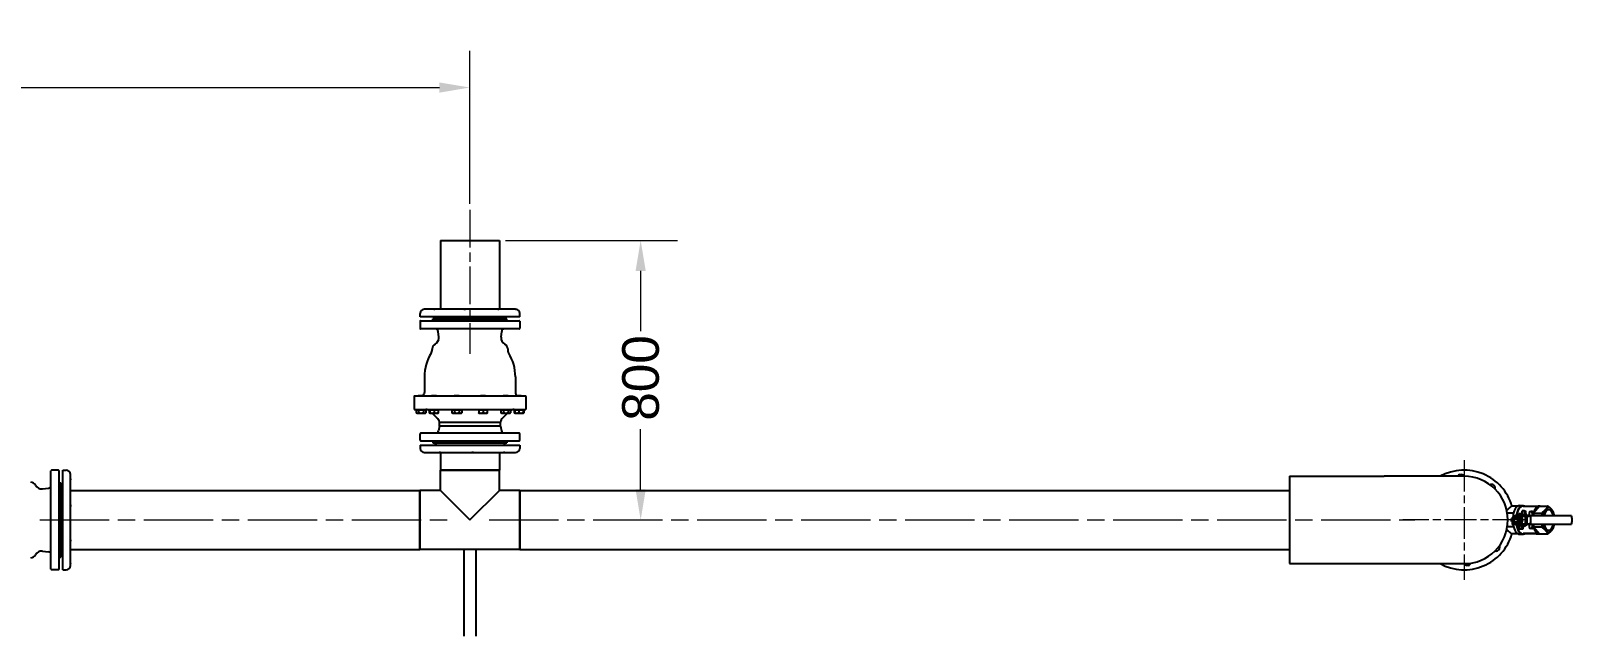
# Model space of a CAD drawing. Header units: millimetres. Extents: x 0 to 14700, y -3 to 10395.
# Drawn here: x 3844 to 8254, y 4490 to 6222 of the extents above; entities that cross this region are included whole.
import ezdxf

# ---------------------------------------------------------------- set-up
doc = ezdxf.new("R2010")
doc.units = ezdxf.units.MM
doc.header["$LTSCALE"] = 35
doc.linetypes.add('CHAIN', pattern=[0.3543, 0.2362, -0.0295, 0.0591, -0.0295])
for name, color, linetype, lineweight in [('Center Mark', 7, 'Continuous', 18), ('Centerline', 7, 'Continuous', 18), ('Dimension', 7, 'Continuous', 18), ('Visible', 7, 'Continuous', 25)]:
    doc.layers.add(name, color=color, linetype=linetype, lineweight=lineweight)
doc.styles.add('Title', font='arial.ttf')
doc.dimstyles.new('Default - Method 2b', dxfattribs={"dimscale": 35, "dimtxt": 3, "dimasz": 2.5, "dimexe": 3, "dimexo": 0.5, "dimgap": 0.7, "dimtad": 0, "dimtoh": 1, "dimdec": 1, "dimrnd": 1e-08, "dimtxsty": 'Title', "dimcen": 0.09, "dimdle": 10, "dimclrd": 256, "dimclre": 256, "dimclrt": 7, "dimadec": 0, "dimazin": 2, "dimtfac": 0.833333, "dimtdec": 1, "dimtmove": 0, "dimatfit": 3, "dimfxl": 1, "dimtolj": 1, "dimlwd": -1, "dimlwe": -1, "dimarcsym": 0})

# ---------------------------------------------------------------- blocks, each defined once
blk = doc.blocks.new('*D32')
at = {"layer": 'Defpoints', "color": 0, "transparency": 16777216}
for p in [(5100.6, 6059.7), (5100.6, 5709.7), (1945.1, 4997.2)]:
    blk.add_point(p, dxfattribs=at)
at = {"layer": 'Dimension', "transparency": 16777216}
for p, q in [((1945.1, 5014.7), (1945.1, 6164.7)), ((5100.6, 5727.2), (5100.6, 6164.7)), ((2032.6, 6059.7), (5013.1, 6059.7))]:
    blk.add_line(p, q, dxfattribs=at)
for points in [[(2032.6, 6074.3), (2032.6, 6045.1), (1945.1, 6059.7)], [(5013.1, 6074.3), (5013.1, 6045.1), (5100.6, 6059.7)]]:
    blk.add_solid(points, dxfattribs=at)
at = {"layer": 'Dimension', "color": 7, "transparency": 16777216, "insert": (3365.7, 6084.2), "char_height": 105, "attachment_point": 7, "style": 'Title'}
blk.add_mtext('\\A1;3155', dxfattribs=at)
blk = doc.blocks.new('*D37')
at = {"layer": 'Defpoints', "color": 0, "transparency": 16777216}
for p in [(5184.7, 5622.2), (5589, 5622.2), (5589, 4822.2)]:
    blk.add_point(p, dxfattribs=at)
at = {"layer": 'Dimension', "transparency": 16777216}
for p, q in [((5202.2, 5622.2), (5694, 5622.2)), ((5589, 5534.7), (5589, 5362.6)), ((5589, 4909.7), (5589, 5081.8))]:
    blk.add_line(p, q, dxfattribs=at)
for points in [[(5574.4, 5534.7), (5603.6, 5534.7), (5589, 5622.2)], [(5574.4, 4909.7), (5603.6, 4909.7), (5589, 4822.2)]]:
    blk.add_solid(points, dxfattribs=at)
at = {"layer": 'Dimension', "color": 7, "transparency": 16777216, "insert": (5642.6, 5106.3), "char_height": 105, "attachment_point": 7, "rotation": 90, "style": 'Title'}
blk.add_mtext('\\A1;800', dxfattribs=at)

msp = doc.modelspace()

# ---------------------------------------------------------------- linework, layer by layer
at = {"layer": 'Center Mark', "linetype": 'CHAIN', "ltscale": 10.899258}
msp.add_line((7945.11, 4993.84), (7945.11, 4650.54), dxfattribs=at)
at = {"layer": 'Center Mark', "linetype": 'CHAIN', "ltscale": 11.005616}
msp.add_line((8116.76, 4822.19), (7770.11, 4822.19), dxfattribs=at)
at = {"layer": 'Centerline', "linetype": 'CHAIN', "ltscale": 13.080931}
msp.add_line((5100.59, 5709.69), (5100.59, 5297.67), dxfattribs=at)
at = {"layer": 'Centerline', "linetype": 'CHAIN', "ltscale": 23.990969}
for p, q in [((3870.08, 4822.19), (5044.77, 4822.19)), ((5155.77, 4822.19), (7803.61, 4822.19))]:
    msp.add_line(p, q, dxfattribs=at)
at = {"layer": 'Visible'}
for p, q in [((5016.44, 5622.19), (5184.74, 5622.19)), ((5016.44, 5622.19), (5016.44, 5425.19)), ((5184.74, 5622.19), (5184.74, 5425.19)), ((4996.98, 5425.19), (4970.09, 5425.19)), ((4996.98, 5425.19), (4999.97, 5425.19)), ((5083.43, 5425.19), (4999.97, 5425.19)), ((5083.43, 5425.19), (5088.21, 5425.19)), ((5179.93, 5425.19), (5088.21, 5425.19)), ((5179.93, 5425.19), (5183.7, 5425.19)), ((5229.96, 5425.19), (5183.7, 5425.19)), ((5229.96, 5425.19), (5230.5, 5425.19)), ((5231.09, 5425.19), (5230.5, 5425.19)), ((4958.09, 5403.69), (4958.09, 5413.19)), ((5243.09, 5403.69), (4958.09, 5403.69)), ((4958.09, 5390.69), (4958.09, 5370.69)), ((4959.59, 5392.19), (5241.59, 5392.19)), ((4995.59, 5395.19), (4993.86, 5392.19)), ((5206.59, 5397.69), (4994.59, 5397.69)), ((4994.59, 5395.19), (4994.59, 5397.69)), ((5206.59, 5395.19), (4994.59, 5395.19)), ((5205.59, 5395.19), (5207.32, 5392.19)), ((5206.59, 5395.19), (5206.59, 5397.69)), ((5243.09, 5403.69), (5243.09, 5413.19)), ((5243.09, 5390.69), (5243.09, 5370.69)), ((5241.59, 5369.19), (4959.59, 5369.19)), ((5011.49, 5345.02), (5009.74, 5362)), ((5189.7, 5345.02), (5191.44, 5362)), ((4992.59, 5311.85), (4992.59, 5309.89)), ((5208.59, 5311.85), (5208.59, 5309.89)), ((4970.59, 5231.69), (4970.59, 5187.19)), ((5230.59, 5231.69), (5230.59, 5187.19)), ((4940.59, 5175.69), (4940.59, 5138.19)), ((4942.09, 5177.19), (5259.09, 5177.19)), ((4953.76, 5178.19), (4952.76, 5177.19)), ((4953.76, 5178.19), (4967.3, 5178.19)), ((4967.3, 5178.19), (4968.05, 5177.44)), ((4991.29, 5178.19), (4990.29, 5177.19)), ((4991.29, 5178.19), (5004.83, 5178.19)), ((5004.83, 5178.19), (5005.83, 5177.19)), ((5056.29, 5178.19), (5055.29, 5177.19)), ((5056.29, 5178.19), (5069.84, 5178.19)), ((5069.84, 5178.19), (5070.84, 5177.19)), ((5131.35, 5178.19), (5130.35, 5177.19)), ((5131.35, 5178.19), (5144.89, 5178.19)), ((5144.89, 5178.19), (5145.89, 5177.19)), ((5196.35, 5178.19), (5195.36, 5177.19)), ((5196.35, 5178.19), (5209.89, 5178.19)), ((5209.89, 5178.19), (5210.89, 5177.19)), ((5233.88, 5178.19), (5233.13, 5177.44)), ((5233.88, 5178.19), (5247.42, 5178.19)), ((5247.42, 5178.19), (5248.42, 5177.19)), ((5260.59, 5175.69), (5260.59, 5138.19)), ((4940.59, 5138.19), (5260.59, 5138.19)), ((4946.68, 5137.39), (4953.6, 5137.39)), ((4946.68, 5137.39), (4946.68, 5129.26)), ((4948.53, 5128.19), (4946.68, 5129.26)), ((4948.53, 5128.19), (4950.14, 5128.19)), ((4949.53, 5137.39), (4949.53, 5138.19)), ((4950.14, 5128.19), (4960.53, 5128.19)), ((4953.6, 5137.39), (4967.46, 5137.39)), ((4953.6, 5137.39), (4953.6, 5129.26)), ((4960.53, 5128.19), (4970.92, 5128.19)), ((4967.46, 5137.39), (4967.46, 5129.26)), ((4967.46, 5137.39), (4974.39, 5137.39)), ((4970.92, 5128.19), (4972.53, 5128.19)), ((4971.53, 5137.39), (4971.53, 5138.19)), ((4972.53, 5128.19), (4974.39, 5129.26)), ((4974.39, 5137.39), (4974.39, 5129.26)), ((4984.2, 5135.66), (4984.2, 5129.26)), ((4986.06, 5128.19), (4984.2, 5129.26)), ((4986.06, 5137.39), (4998.06, 5137.39)), ((4986.06, 5137.39), (4986.06, 5129.26)), ((4986.06, 5128.19), (4992.06, 5128.19)), ((4987.06, 5137.39), (4987.06, 5138.19)), ((4992.06, 5128.19), (5004.06, 5128.19)), ((5007.01, 5113.93), (4992.76, 5128.19)), ((4998.06, 5137.39), (5010.06, 5137.39)), ((4998.06, 5137.39), (4998.06, 5129.26)), ((5004.06, 5128.19), (5010.06, 5128.19)), ((5009.06, 5137.39), (5009.06, 5138.19)), ((5010.06, 5137.39), (5010.06, 5129.26)), ((5049.21, 5137.39), (5056.13, 5137.39)), ((5049.21, 5137.39), (5049.21, 5129.26)), ((5051.06, 5128.19), (5049.21, 5129.26)), ((5051.06, 5128.19), (5052.67, 5128.19)), ((5052.06, 5137.39), (5052.06, 5138.19)), ((5052.67, 5128.19), (5063.06, 5128.19)), ((5056.13, 5137.39), (5069.99, 5137.39)), ((5056.13, 5137.39), (5056.13, 5129.26)), ((5063.06, 5128.19), (5073.45, 5128.19)), ((5069.99, 5137.39), (5076.92, 5137.39)), ((5069.99, 5137.39), (5069.99, 5129.26)), ((5073.45, 5128.19), (5075.06, 5128.19)), ((5074.06, 5137.39), (5074.06, 5138.19)), ((5075.06, 5128.19), (5076.92, 5129.26)), ((5076.92, 5137.39), (5076.92, 5129.26)), ((5126.12, 5137.39), (5138.12, 5137.39)), ((5126.12, 5137.39), (5126.12, 5129.26)), ((5126.12, 5128.19), (5132.12, 5128.19)), ((5127.12, 5137.39), (5127.12, 5138.19)), ((5132.12, 5128.19), (5144.12, 5128.19)), ((5138.12, 5137.39), (5150.12, 5137.39)), ((5138.12, 5137.39), (5138.12, 5129.26)), ((5144.12, 5128.19), (5150.12, 5128.19)), ((5149.12, 5137.39), (5149.12, 5138.19)), ((5150.12, 5137.39), (5150.12, 5129.26)), ((5189.26, 5137.39), (5189.26, 5129.26)), ((5189.26, 5137.39), (5196.19, 5137.39)), ((5191.12, 5128.19), (5189.26, 5129.26)), ((5191.12, 5128.19), (5192.73, 5128.19)), ((5192.12, 5137.39), (5192.12, 5138.19)), ((5192.73, 5128.19), (5203.12, 5128.19)), ((5194.17, 5113.93), (5208.43, 5128.19)), ((5196.19, 5137.39), (5210.05, 5137.39)), ((5196.19, 5137.39), (5196.19, 5129.26)), ((5203.12, 5128.19), (5213.51, 5128.19)), ((5210.05, 5137.39), (5216.98, 5137.39)), ((5210.05, 5137.39), (5210.05, 5129.26)), ((5213.51, 5128.19), (5215.12, 5128.19)), ((5214.12, 5137.39), (5214.12, 5138.19)), ((5215.12, 5128.19), (5216.98, 5129.26)), ((5216.98, 5137.39), (5216.98, 5129.26)), ((5226.79, 5137.39), (5226.79, 5129.26)), ((5226.79, 5137.39), (5228.65, 5137.39)), ((5228.65, 5128.19), (5226.79, 5129.26)), ((5228.65, 5137.39), (5228.65, 5129.26)), ((5228.65, 5137.39), (5240.65, 5137.39)), ((5228.65, 5128.19), (5234.65, 5128.19)), ((5229.65, 5137.39), (5229.65, 5138.19)), ((5234.65, 5128.19), (5246.65, 5128.19)), ((5240.65, 5137.39), (5252.65, 5137.39)), ((5240.65, 5137.39), (5240.65, 5129.26)), ((5246.65, 5128.19), (5252.65, 5128.19)), ((5251.65, 5137.39), (5251.65, 5138.19)), ((5252.65, 5137.39), (5254.51, 5137.39)), ((5252.65, 5137.39), (5252.65, 5129.26)), ((5252.65, 5128.19), (5254.51, 5129.26)), ((5254.51, 5137.39), (5254.51, 5129.26)), ((5013.59, 5090.19), (5010.36, 5077.25)), ((5013.59, 5102.31), (5187.59, 5102.31)), ((5013.59, 5090.19), (5013.59, 5102.31)), ((5187.59, 5090.19), (5013.59, 5090.19)), ((5187.59, 5090.19), (5187.59, 5102.31)), ((5187.59, 5090.19), (5190.83, 5077.25)), ((4958.09, 5050.19), (4958.09, 5069.19)), ((4958.09, 5036.69), (5243.09, 5036.69)), ((4958.09, 5036.69), (4958.09, 5027.19)), ((4960.09, 5071.19), (5241.09, 5071.19)), ((5241.09, 5048.19), (4960.09, 5048.19)), ((4995.59, 5045.19), (4993.86, 5048.19)), ((4994.59, 5045.19), (5206.59, 5045.19)), ((4994.59, 5045.19), (4994.59, 5042.69)), ((4994.59, 5042.69), (5206.59, 5042.69)), ((5205.59, 5045.19), (5207.32, 5048.19)), ((5206.59, 5045.19), (5206.59, 5042.69)), ((5243.09, 5050.19), (5243.09, 5069.19)), ((5243.09, 5036.69), (5243.09, 5027.19)), ((4970.09, 5015.19), (4970.22, 5015.19)), ((4970.52, 5015.19), (4970.22, 5015.19)), ((4970.52, 5015.19), (5012.49, 5015.19)), ((5016.09, 5015.19), (5012.49, 5015.19)), ((5016.09, 5015.19), (5106.37, 5015.19)), ((5016.44, 5015.17), (5184.74, 5015.17)), ((5016.44, 5015.17), (5016.44, 4965.04)), ((5083.06, 5015.19), (5083.06, 5015.17)), ((5111.16, 5015.19), (5106.37, 5015.19)), ((5111.16, 5015.19), (5196.86, 5015.19)), ((5117.06, 5015.19), (5117.06, 5015.17)), ((5184.74, 5015.17), (5184.74, 4965.04)), ((5200.04, 5015.19), (5196.86, 5015.19)), ((5200.04, 5015.19), (5231.09, 5015.19)), ((3901.59, 4681.19), (3901.59, 4963.19)), ((3923.09, 4964.69), (3903.09, 4964.69)), ((3924.59, 4963.19), (3924.59, 4681.19)), ((3936.09, 4679.69), (3936.09, 4964.69)), ((3936.09, 4964.69), (3945.59, 4964.69)), ((3957.59, 4939.7), (3957.59, 4952.69)), ((3957.59, 4939.7), (3957.59, 4937.54)), ((5016.44, 4965.19), (5184.74, 4965.19)), ((5016.44, 4906.34), (5016.44, 4965.19)), ((5184.74, 4965.04), (5016.44, 4965.04)), ((5184.74, 4906.34), (5184.74, 4965.19)), ((7445.11, 4947.19), (7445.11, 4697.19)), ((7445.11, 4947.19), (7716.11, 4947.19)), ((7945.11, 4947.19), (7716.11, 4947.19)), ((3877.42, 4911.29), (3894.41, 4913.04)), ((3927.59, 4927.19), (3924.59, 4928.92)), ((3927.59, 4716.19), (3927.59, 4928.19)), ((3927.59, 4928.19), (3930.09, 4928.19)), ((3930.09, 4716.19), (3930.09, 4928.19)), ((3957.59, 4865.16), (3957.59, 4937.54)), ((3957.59, 4906.34), (4957.27, 4906.34)), ((4957.27, 4906.34), (4957.27, 4738.04)), ((4957.59, 4738.04), (4957.59, 4906.34)), ((5016.44, 4906.34), (4957.59, 4906.34)), ((5016.44, 4906.34), (5100.59, 4822.19)), ((5100.59, 4822.19), (5184.74, 4906.34)), ((5243.59, 4906.34), (5184.74, 4906.34)), ((5243.27, 4738.04), (5243.27, 4906.34)), ((5243.27, 4906.34), (7445.11, 4906.34)), ((5243.59, 4906.34), (5243.59, 4738.04)), ((3957.59, 4865.16), (3957.59, 4860.59)), ((3957.59, 4765.44), (3957.59, 4860.59)), ((8066.42, 4852.34), (8069.89, 4852.34)), ((8099.41, 4862.02), (8080.94, 4862.02)), ((8104.25, 4863.19), (8113.87, 4863.19)), ((8113.87, 4862.19), (8160.81, 4862.19)), ((8160.81, 4862.02), (8143.56, 4842.11)), ((8160.81, 4862.02), (8184.12, 4862.02)), ((8086.34, 4842.11), (8068.52, 4842.11)), ((8083.1, 4826.19), (8080.1, 4826.19)), ((8080.1, 4818.19), (8080.1, 4826.19)), ((8080.1, 4818.19), (8083.1, 4818.19)), ((8083.1, 4826.19), (8083.23, 4826.31)), ((8083.23, 4818.06), (8083.1, 4818.19)), ((8083.85, 4809.19), (8083.85, 4815.02)), ((8092.45, 4809.19), (8083.85, 4809.19)), ((8097.16, 4827.19), (8088.68, 4827.19)), ((8088.68, 4817.19), (8097.16, 4817.19)), ((8094.92, 4838.19), (8093.81, 4835.96)), ((8093.81, 4808.41), (8094.92, 4806.19)), ((8097.88, 4836.04), (8093.96, 4836.04)), ((8097.88, 4808.33), (8093.96, 4808.33)), ((8110.92, 4838.19), (8094.92, 4838.19)), ((8097.48, 4808.33), (8097.47, 4808.23)), ((8097.47, 4808.23), (8099.37, 4808.23)), ((8100.42, 4836.19), (8098.42, 4836.19)), ((8099.31, 4809.14), (8099.37, 4808.23)), ((8099.37, 4808.23), (8101.37, 4808.23)), ((8108.28, 4829.11), (8104.35, 4829.11)), ((8108.28, 4815.26), (8104.35, 4815.26)), ((8106.42, 4840.19), (8110.75, 4840.19)), ((8107.92, 4833.19), (8119.59, 4833.19)), ((8107.92, 4811.19), (8119.59, 4811.19)), ((8117.68, 4848.25), (8110.75, 4848.25)), ((8110.75, 4839.48), (8110.75, 4848.25)), ((8110.92, 4838.19), (8113.42, 4838.19)), ((8113.42, 4833.19), (8110.92, 4838.19)), ((8110.92, 4806.19), (8113.42, 4811.19)), ((8115.92, 4833.19), (8113.42, 4838.19)), ((8113.42, 4806.19), (8115.92, 4811.19)), ((8117.68, 4834.64), (8117.68, 4848.25)), ((8117.68, 4848.25), (8120.46, 4848.25)), ((8117.68, 4834.64), (8119.92, 4834.64)), ((8119.59, 4833.69), (8119.59, 4810.69)), ((8120.46, 4848.25), (8121.74, 4835.19)), ((8121.04, 4835.19), (8124.93, 4835.19)), ((8124.93, 4809.19), (8121.04, 4809.19)), ((8123.48, 4833.69), (8123.48, 4810.69)), ((8128.79, 4835.19), (8124.93, 4835.19)), ((8128.79, 4809.19), (8124.93, 4809.19)), ((8125.41, 4811.19), (8125.41, 4833.19)), ((8125.41, 4833.19), (8130.81, 4833.19)), ((8125.41, 4811.19), (8130.81, 4811.19)), ((8130.24, 4833.69), (8130.24, 4833.19)), ((8130.24, 4811.19), (8130.24, 4810.69)), ((8130.61, 4841.19), (8130.61, 4833.19)), ((8130.61, 4811.19), (8130.61, 4803.19)), ((8133.61, 4833.19), (8130.81, 4833.19)), ((8133.61, 4811.19), (8130.81, 4811.19)), ((8133.61, 4833.19), (8134.59, 4833.19)), ((8133.61, 4811.19), (8134.59, 4811.19)), ((8134.59, 4833.19), (8134.59, 4811.19)), ((8135.34, 4834.69), (8249.24, 4834.69)), ((8249.24, 4809.69), (8135.34, 4809.69)), ((8140.19, 4846.79), (8135.46, 4846.79)), ((8140.31, 4834.69), (8140.31, 4841.19)), ((8140.31, 4803.19), (8140.31, 4809.69)), ((8143.56, 4842.11), (8143.56, 4834.69)), ((8143.56, 4842.11), (8166.87, 4842.11)), ((8143.56, 4809.69), (8143.56, 4802.27)), ((8249.24, 4834.69), (8250.74, 4834.69)), ((8250.74, 4809.69), (8249.24, 4809.69)), ((3957.59, 4765.44), (3957.59, 4761.15)), ((8066.42, 4792.04), (8069.89, 4792.04)), ((8086.34, 4802.27), (8068.52, 4802.27)), ((8099.41, 4782.35), (8080.94, 4782.35)), ((8094.92, 4806.19), (8110.92, 4806.19)), ((8102.96, 4796.15), (8102.96, 4804.64)), ((8109.88, 4796.15), (8102.96, 4796.15)), ((8104.25, 4781.19), (8113.87, 4781.19)), ((8113.5, 4804.64), (8109.88, 4804.64)), ((8109.88, 4796.15), (8109.88, 4804.64)), ((8112.52, 4796.15), (8109.88, 4796.15)), ((8113.42, 4806.19), (8110.92, 4806.19)), ((8113.5, 4804.64), (8112.52, 4796.15)), ((8113.45, 4804.19), (8115.06, 4804.19)), ((8113.87, 4782.19), (8114.24, 4782.19)), ((8114.24, 4784.08), (8147.79, 4784.08)), ((8114.24, 4784.08), (8114.24, 4782.19)), ((8147.79, 4782.19), (8114.24, 4782.19)), ((8140.19, 4797.59), (8135.46, 4797.59)), ((8143.56, 4802.27), (8160.81, 4782.35)), ((8143.56, 4802.27), (8166.87, 4802.27)), ((8147.79, 4784.08), (8147.79, 4782.19)), ((8153.88, 4782.19), (8147.79, 4782.19)), ((8153.88, 4782.19), (8160.81, 4782.19)), ((8160.81, 4782.35), (8184.12, 4782.35)), ((3877.42, 4733.08), (3894.41, 4731.34)), ((3957.59, 4698.97), (3957.59, 4761.15)), ((3957.59, 4738.04), (4957.27, 4738.04)), ((5243.59, 4738.04), (4957.59, 4738.04)), ((5083.06, 4738.04), (5083.06, 4489.69)), ((5117.06, 4738.04), (5117.06, 4489.69)), ((5243.27, 4738.04), (7445.11, 4738.04)), ((3923.09, 4679.69), (3903.09, 4679.69)), ((3927.59, 4717.19), (3924.59, 4715.45)), ((3927.59, 4716.19), (3930.09, 4716.19)), ((3936.09, 4679.69), (3945.59, 4679.69)), ((3957.59, 4698.97), (3957.59, 4697.47)), ((3957.59, 4691.69), (3957.59, 4697.47)), ((7445.11, 4697.19), (7716.11, 4697.19)), ((7716.11, 4697.19), (7945.11, 4697.19))]:
    msp.add_line(p, q, dxfattribs=at)
for centre, radius, start, end in [((4970.09, 5413.19), 12, 90, 180), ((5231.09, 5413.19), 12, 0, 90), ((4959.59, 5390.69), 1.5, 90, 180), ((5009.59, 5408.69), 11, 207.03569, 270), ((5191.59, 5408.69), 11, 270, 332.96431), ((5241.59, 5390.69), 1.5, 0, 90), ((4959.59, 5370.69), 1.5, 180, 270), ((4991.59, 5342.97), 20, 297.20289, 5.86857), ((5001.78, 5361.19), 8, 5.86857, 90), ((5209.59, 5342.97), 20, 174.13143, 242.79711), ((5199.4, 5361.19), 8, 90, 174.13143), ((5241.59, 5370.69), 1.5, 270, 0), ((5100.59, 5231.69), 130, 148.57609, 180), ((4972.59, 5309.89), 20, 328.57609, 0), ((5007.59, 5311.85), 15, 117.20289, 180), ((5193.59, 5311.85), 15, 0, 62.79711), ((5228.59, 5309.89), 20, 180, 211.42391), ((5100.59, 5231.69), 130, 0, 31.42391), ((4942.09, 5175.69), 1.5, 90, 180), ((4960.59, 5187.19), 10, 295.84193, 0), ((5240.59, 5187.19), 10, 180, 244.15807), ((5259.09, 5175.69), 1.5, 0, 90), ((4974.47, 5118.19), 20, 54.58947, 90), ((5226.71, 5118.19), 20, 90, 119.11806), ((5002.59, 5079.19), 8, 270, 345.96376), ((4989.34, 5096.25), 25, 14.03624, 45), ((5211.84, 5096.25), 25, 135, 165.96376), ((5198.59, 5079.19), 8, 194.03624, 270), ((4960.09, 5069.19), 2, 90, 180), ((4960.09, 5050.19), 2, 180, 270), ((5009.59, 5031.69), 11, 90, 152.96431), ((5191.59, 5031.69), 11, 27.03569, 90), ((5241.09, 5069.19), 2, 0, 90), ((5241.09, 5050.19), 2, 270, 0), ((4970.09, 5027.19), 12, 180, 270), ((5231.09, 5027.19), 12, 270, 0), ((3903.09, 4963.19), 1.5, 90, 180), ((3923.09, 4963.19), 1.5, 0, 90), ((3945.59, 4952.69), 12, 0, 90), ((7945.11, 4822.19), 142.5, 16.23389, 118.69441), ((7935.86, 4941.83), 10.75, 107.34237, 150.10857), ((7935.86, 4941.83), 10.75, 29.89133, 81.50333), ((7945.11, 4822.19), 125, 270, 90), ((3844.25, 4915.19), 15, 27.20289, 90), ((3875.38, 4931.19), 20, 207.20289, 275.86857), ((3893.59, 4921), 8, 275.86857, 0), ((3941.09, 4913.19), 11, 117.03569, 180), ((8023.17, 4913.33), 10.75, 62.34237, 113.95436), ((8023.17, 4913.33), 10.75, 344.89133, 36.50333), ((8250.74, 4833.19), 1.5, 19.37117, 90), ((8250.74, 4811.19), 1.5, 270, 340.62883), ((7945.11, 4822.19), 142.5, 241.30559, 343.76611), ((3844.25, 4729.19), 15, 270, 332.79711), ((3875.38, 4713.19), 20, 84.13143, 152.79711), ((3893.59, 4723.38), 8, 0, 84.13143), ((3941.09, 4731.19), 11, 180, 242.96431), ((8036.26, 4744.13), 10.75, 254.89133, 306.50333), ((8036.26, 4744.13), 10.75, 332.34237, 23.95436), ((3903.09, 4681.19), 1.5, 180, 270), ((3923.09, 4681.19), 1.5, 270, 0), ((3945.59, 4691.69), 12, 270, 0), ((7954.37, 4702.54), 10.75, 209.89143, 261.50333), ((7954.37, 4702.54), 10.75, 287.34237, 338.95436)]:
    msp.add_arc(centre, radius, start, end, dxfattribs=at)
for centre, major_axis, ratio, start_param, end_param in [((8104.25, 4822.19), (0, 41), 0.5, 0, 1.3904155), ((8113.87, 4822.19), (0, 41), 0.5, 6.0618709, 7.4530851), ((8113.87, 4822.19), (0, 40), 0.5, 0, 1.1592795), ((8160.81, 4822.19), (0, 40), 0.5, 6.192924, 7.3590176), ((8186.79, 4822.19), (0, -34.5), 0.5, 3.6651914, 4.3416344), ((8186.79, 4822.19), (0, 29.07), 0.5, 5.1569189, 7.4094517), ((8186.79, 4822.19), (0, 34.5), 0.5, 5.7595865, 6.8067841), ((8186.79, 4822.19), (0, 34.5), 0.5, 5.0831436, 5.7595865), ((8093.42, 4822.19), (0, -12), 0.8660254, 3.6651914, 4.712389), ((8093.42, 4822.19), (0, -12), 0.8660254, 4.712389, 5.7595865), ((8104.25, 4822.19), (0, -41), 0.5, 5.0350308, 6.2831853), ((8093.42, 4822.19), (0, 8), 0.8660254, 0.8956648, 2.2459279), ((8092.92, 4822.19), (0, 7), 0.8660254, 0.7751934, 2.3663993), ((8093.42, 4822.19), (0, 8), 0.8660254, 5.3875205, 7.1788501), ((8093.42, 4822.19), (0, -8), 0.8660254, 5.3875205, 7.1788501), ((8093.42, 4822.19), (0, 12), 0.8660254, 5.7595865, 6.8067841), ((8093.42, 4822.19), (0, -12), 0.8660254, 5.7595865, 6.8067841), ((8093.77, 4822.19), (0, 7), 0.8660254, 5.5079919, 7.0583787), ((8093.77, 4822.19), (0, -7), 0.8660254, 5.5079919, 7.0583787), ((8098.06, 4822.19), (0, 7), 0.8660254, 0.3614099, 0.7751934), ((8098.06, 4822.19), (0, -7), 0.8660254, 5.5079919, 5.9217754), ((8100.42, 4822.19), (0, -8.1), 0.8660254, 3.7945241, 4.0471033), ((8100.42, 4822.19), (0, -8.1), 0.8660254, 5.3776747, 5.6302539), ((8098.42, 4822.19), (0, -14), 0.8660254, 0.0785398, 3.2849402), ((8098.42, 4822.19), (0, -14), 0.8660254, 6.1398377, 6.2046455), ((8092.92, 4822.19), (0, -7), 0.8660254, 0.7751934, 2.3663993), ((8093.42, 4822.19), (0, 12), 0.8660254, 4.712389, 5.7595865), ((8093.42, 4822.19), (0, 12), 0.8660254, 3.6651914, 4.712389), ((8093.42, 4822.19), (0, -8), 0.8660254, 0.8956648, 2.2459279), ((8106.42, 4822.19), (0, 18), 0.8660254, 6.0017052, 6.7590676), ((8100.42, 4822.19), (0, 14), 0.8660254, 5.616239, 6.2831853), ((8100.42, 4822.19), (0, -14), 0.8660254, 0.0785398, 0.6669463), ((8100.42, 4822.19), (0, -14), 0.8660254, 0.6669463, 2.4746463), ((8106.42, 4822.19), (0, -18), 0.8660254, 0.2240931, 0.9133328), ((8106.42, 4822.19), (0, -18), 0.8660254, 2.2282599, 2.3345828), ((8121.04, 4833.69), (0, 1.5), 0.9659258, 0, 1.5707963), ((8121.04, 4810.69), (0, -1.5), 0.9659258, 4.712389, 6.2831853), ((8124.93, 4833.69), (0, 1.5), 0.9659258, 0, 1.5707963), ((8124.93, 4810.69), (0, -1.5), 0.9659258, 4.712389, 6.2831853), ((8128.79, 4833.69), (0, 1.5), 0.9659258, 4.712389, 6.2831853), ((8128.79, 4810.69), (0, -1.5), 0.9659258, 0, 1.5707963), ((8135.46, 4841.19), (0, 5.6), 0.8660254, 4.712389, 7.8539816), ((8135.34, 4833.19), (0, 1.5), 0.5, 0, 1.5707963), ((8135.34, 4811.19), (0, -1.5), 0.5, 4.712389, 6.2831853), ((8186.79, 4822.19), (0, -34.5), 0.5, 5.0831436, 5.7595865), ((8186.79, 4822.19), (0, -29.07), 0.5, 5.1569189, 7.4094517), ((8164.53, 4822.19), (0, 27.4), 0.5, 5.1861142, 5.3985347), ((8164.53, 4822.19), (0, 27.4), 0.5, 4.0262432, 4.2386638), ((8164.53, 4822.19), (0, 28.27), 0.5, 5.170483, 5.4056754), ((8164.53, 4822.19), (0, 28.27), 0.5, 4.0191025, 4.254295), ((8186.79, 4822.19), (0, 34.5), 0.5, 3.6651914, 4.3416344), ((8113.87, 4822.19), (0, -41), 0.5, 5.1132855, 6.5044997), ((8113.87, 4822.19), (0, -40), 0.5, 5.1239058, 6.2831853), ((8106.42, 4822.19), (0, -18), 0.8660254, 5.8073031, 6.0590922), ((8135.46, 4803.19), (0, -5.6), 0.8660254, 4.712389, 7.8539816), ((8160.81, 4822.19), (0, -40), 0.5, 5.207353, 6.3734466), ((8153.88, 4822.19), (0, -40), 0.5, 5.9740896, 6.2831853), ((8186.79, 4822.19), (0, -34.5), 0.5, 5.7595865, 6.8067841)]:
    msp.add_ellipse(centre, major_axis=major_axis, ratio=ratio, start_param=start_param, end_param=end_param, dxfattribs=at)
for points, knots in [([(4999.97, 5425.19), (4999.72, 5425.19), (4999.48, 5425.19), (4998.59, 5425.18), (4998, 5425.18), (4997.32, 5425.19), (4997.14, 5425.19), (4996.98, 5425.19)], [-2.19527918, -2.19527918, -2.19527918, -2.19527918, -2.09934923, -2.09934923, -1.8229843, -1.8229843, -1.70977025, -1.70977025, -1.70977025, -1.70977025]), ([(5088.21, 5425.19), (5087.89, 5425.19), (5087.57, 5425.19), (5086.33, 5425.18), (5085.41, 5425.18), (5084.15, 5425.19), (5083.79, 5425.19), (5083.43, 5425.19)], [-2.19527918, -2.19527918, -2.19527918, -2.19527918, -2.09934923, -2.09934923, -1.8229843, -1.8229843, -1.70977025, -1.70977025, -1.70977025, -1.70977025]), ([(5183.7, 5425.19), (5183.61, 5425.19), (5183.52, 5425.19), (5182.52, 5425.18), (5181.41, 5425.19), (5180.08, 5425.19), (5180.01, 5425.19), (5179.93, 5425.19)], [-3.22529875, -3.22529875, -3.22529875, -3.22529875, -3.17709695, -3.17709695, -2.68834505, -2.68834505, -2.65935601, -2.65935601, -2.65935601, -2.65935601]), ([(5230.5, 5425.19), (5230.54, 5425.19), (5230.56, 5425.19), (5230.59, 5425.18), (5230.49, 5425.18), (5230.19, 5425.19), (5230.08, 5425.19), (5229.96, 5425.19)], [-2.19527918, -2.19527918, -2.19527918, -2.19527918, -2.09934923, -2.09934923, -1.8229843, -1.8229843, -1.70977025, -1.70977025, -1.70977025, -1.70977025]), ([(4968.05, 5177.44), (4968.05, 5177.44), (4968.06, 5177.43), (4968.07, 5177.39), (4968, 5177.33), (4967.65, 5177.23), (4967.37, 5177.19), (4966.99, 5177.19)], [2.23171863, 2.23171863, 2.23171863, 2.23171863, 2.25494292, 2.25494292, 2.4488197, 2.4488197, 2.6508871, 2.6508871, 2.6508871, 2.6508871]), ([(5234.19, 5177.19), (5233.81, 5177.19), (5233.53, 5177.23), (5233.17, 5177.33), (5233.09, 5177.4), (5233.13, 5177.44)], [1.44816762, 1.44816762, 1.44816762, 1.44816762, 1.6622591, 1.6622591, 1.88681946, 1.88681946, 1.88681946, 1.88681946]), ([(4970.22, 5015.19), (4970.17, 5015.19), (4970.13, 5015.19), (4970.04, 5015.19), (4970.09, 5015.19), (4970.32, 5015.19), (4970.41, 5015.19), (4970.52, 5015.19)], [-2.19527918, -2.19527918, -2.19527918, -2.19527918, -2.09934923, -2.09934923, -1.8229843, -1.8229843, -1.70977025, -1.70977025, -1.70977025, -1.70977025]), ([(5012.49, 5015.19), (5012.67, 5015.19), (5012.87, 5015.19), (5013.68, 5015.19), (5014.37, 5015.19), (5015.44, 5015.19), (5015.76, 5015.19), (5016.09, 5015.19)], [-2.19527918, -2.19527918, -2.19527918, -2.19527918, -2.09934923, -2.09934923, -1.8229843, -1.8229843, -1.70977025, -1.70977025, -1.70977025, -1.70977025]), ([(5106.37, 5015.19), (5106.68, 5015.19), (5107, 5015.19), (5108.24, 5015.19), (5109.16, 5015.19), (5110.44, 5015.19), (5110.8, 5015.19), (5111.16, 5015.19)], [-2.19527918, -2.19527918, -2.19527918, -2.19527918, -2.09934923, -2.09934923, -1.8229843, -1.8229843, -1.70977025, -1.70977025, -1.70977025, -1.70977025]), ([(5196.86, 5015.19), (5197.12, 5015.19), (5197.37, 5015.19), (5198.31, 5015.19), (5198.93, 5015.19), (5199.67, 5015.19), (5199.86, 5015.19), (5200.04, 5015.19)], [-2.19527918, -2.19527918, -2.19527918, -2.19527918, -2.09934923, -2.09934923, -1.8229843, -1.8229843, -1.70977025, -1.70977025, -1.70977025, -1.70977025]), ([(3957.59, 4937.54), (3957.59, 4937.74), (3957.59, 4937.93), (3957.59, 4938.64), (3957.59, 4939.06), (3957.59, 4939.5), (3957.59, 4939.61), (3957.59, 4939.7)], [-2.19527918, -2.19527918, -2.19527918, -2.19527918, -2.09934923, -2.09934923, -1.8229843, -1.8229843, -1.70977025, -1.70977025, -1.70977025, -1.70977025]), ([(7932.65, 4952.09), (7932.79, 4952.13), (7932.92, 4952.17), (7934.4, 4952.57), (7935.81, 4952.67), (7937.28, 4952.48), (7937.37, 4952.47), (7937.45, 4952.46)], [-3.22529875, -3.22529875, -3.22529875, -3.22529875, -3.17709695, -3.17709695, -2.68834505, -2.68834505, -2.65935601, -2.65935601, -2.65935601, -2.65935601]), ([(8028.16, 4922.85), (8028.44, 4922.7), (8028.72, 4922.54), (8029.76, 4921.87), (8030.47, 4921.28), (8031.35, 4920.32), (8031.59, 4920.03), (8031.81, 4919.73)], [-2.19527918, -2.19527918, -2.19527918, -2.19527918, -2.09934923, -2.09934923, -1.8229843, -1.8229843, -1.70977025, -1.70977025, -1.70977025, -1.70977025]), ([(3957.59, 4860.59), (3957.59, 4860.91), (3957.59, 4861.23), (3957.59, 4862.45), (3957.59, 4863.33), (3957.59, 4864.51), (3957.59, 4864.84), (3957.59, 4865.16)], [-2.19527918, -2.19527918, -2.19527918, -2.19527918, -2.09934923, -2.09934923, -1.8229843, -1.8229843, -1.70977025, -1.70977025, -1.70977025, -1.70977025]), ([(8124.79, 4809.19), (8124.28, 4808.5), (8123.71, 4807.85), (8122.37, 4806.61), (8121.58, 4806.04), (8119.88, 4805.11), (8118.96, 4804.76), (8117.05, 4804.3), (8116.05, 4804.19), (8115.06, 4804.19)], [-6.8508871, -6.8508871, -6.8508871, -6.8508871, -6.5459409, -6.5459409, -6.2011714, -6.2011714, -5.856402, -5.856402, -5.5116326, -5.5116326, -5.5116326, -5.5116326]), ([(8121.42, 4838.39), (8122.01, 4838.01), (8122.57, 4837.58), (8123.71, 4836.52), (8124.28, 4835.88), (8124.79, 4835.19)], [-10.23832592, -10.23832592, -10.23832592, -10.23832592, -9.98895692, -9.98895692, -9.68401064, -9.68401064, -9.68401064, -9.68401064]), ([(8140.19, 4846.79), (8140.8, 4846.79), (8141.38, 4846.65), (8142.32, 4846.11), (8142.69, 4845.71), (8143.23, 4844.76), (8143.41, 4844.12), (8143.5, 4842.7), (8143.4, 4841.92), (8143.21, 4841.19)], [-1.81190558, -1.81190558, -1.81190558, -1.81190558, -1.60026544, -1.60026544, -1.3886253, -1.3886253, -1.13775822, -1.13775822, -0.88689115, -0.88689115, -0.88689115, -0.88689115]), ([(8252.15, 4810.69), (8252.67, 4812.15), (8253.08, 4813.65), (8253.71, 4816.71), (8253.92, 4818.27), (8254.13, 4821.4), (8254.13, 4822.97), (8253.92, 4826.11), (8253.71, 4827.66), (8253.08, 4830.72), (8252.67, 4832.23), (8252.15, 4833.68)], [5.89753338, 5.89753338, 5.89753338, 5.89753338, 6.05179415, 6.05179415, 6.20605492, 6.20605492, 6.36031569, 6.36031569, 6.51457646, 6.51457646, 6.66883724, 6.66883724, 6.66883724, 6.66883724]), ([(3957.59, 4761.15), (3957.59, 4761.4), (3957.59, 4761.65), (3957.59, 4762.67), (3957.59, 4763.5), (3957.59, 4764.72), (3957.59, 4765.08), (3957.59, 4765.44)], [-2.19527918, -2.19527918, -2.19527918, -2.19527918, -2.09934923, -2.09934923, -1.8229843, -1.8229843, -1.70977025, -1.70977025, -1.70977025, -1.70977025]), ([(8140.19, 4797.59), (8140.8, 4797.59), (8141.38, 4797.73), (8142.32, 4798.27), (8142.69, 4798.66), (8143.23, 4799.61), (8143.41, 4800.26), (8143.5, 4801.68), (8143.4, 4802.45), (8143.21, 4803.19)], [0, 0, 0, 0, 0.21164014, 0.21164014, 0.42328028, 0.42328028, 0.67414736, 0.67414736, 0.92501443, 0.92501443, 0.92501443, 0.92501443]), ([(8045.78, 4739.14), (8045.63, 4738.86), (8045.47, 4738.58), (8044.8, 4737.54), (8044.2, 4736.83), (8043.24, 4735.95), (8042.95, 4735.71), (8042.65, 4735.49)], [-2.19527918, -2.19527918, -2.19527918, -2.19527918, -2.09934923, -2.09934923, -1.8229843, -1.8229843, -1.70977025, -1.70977025, -1.70977025, -1.70977025]), ([(3957.59, 4697.47), (3957.59, 4697.5), (3957.59, 4697.54), (3957.59, 4697.76), (3957.59, 4698.04), (3957.59, 4698.59), (3957.59, 4698.77), (3957.59, 4698.97)], [-2.19527918, -2.19527918, -2.19527918, -2.19527918, -2.09934923, -2.09934923, -1.8229843, -1.8229843, -1.70977025, -1.70977025, -1.70977025, -1.70977025]), ([(7957.57, 4692.28), (7957.27, 4692.19), (7956.96, 4692.11), (7955.75, 4691.84), (7954.82, 4691.76), (7953.53, 4691.82), (7953.15, 4691.86), (7952.78, 4691.91)], [-2.19527918, -2.19527918, -2.19527918, -2.19527918, -2.09934923, -2.09934923, -1.8229843, -1.8229843, -1.70977025, -1.70977025, -1.70977025, -1.70977025])]:
    msp.add_open_spline(points, degree=3, knots=knots, dxfattribs=at)
for points in [[(5005.83, 5177.19), (5005.83, 5177.19), (5005.83, 5177.19), (5005.82, 5177.19)], [(5195.37, 5177.19), (5195.35, 5177.19), (5195.35, 5177.19), (5195.36, 5177.19)]]:
    msp.add_open_spline(points, degree=3, dxfattribs=at)
for points, weights in [([(4946.68, 5129.26), (4948.53, 5128.19), (4950.14, 5128.19)], [1, 1.0379548493, 1]), ([(4950.14, 5128.19), (4951.75, 5128.19), (4953.6, 5129.26)], [1, 1.0379548493, 1]), ([(4953.6, 5129.26), (4957.32, 5128.19), (4960.53, 5128.19)], [1, 1.0379548493, 1]), ([(4960.53, 5128.19), (4963.75, 5128.19), (4967.46, 5129.26)], [1, 1.0379548493, 1]), ([(4967.46, 5129.26), (4969.32, 5128.19), (4970.92, 5128.19)], [1, 1.0379548493, 1]), ([(4970.92, 5128.19), (4972.53, 5128.19), (4974.39, 5129.26)], [1, 1.0379548493, 1]), ([(4984.2, 5129.26), (4985.18, 5128.69), (4986.06, 5128.43)], [1, 1.01965956375, 1.01895290532]), ([(4986.06, 5129.26), (4989.28, 5128.19), (4992.06, 5128.19)], [1, 1.0379548493, 1]), ([(4986.06, 5128.19), (4986.06, 5128.19), (4986.06, 5129.26)], [1, 1.0379548493, 1]), ([(4992.06, 5128.19), (4994.84, 5128.19), (4998.06, 5129.26)], [1, 1.0379548493, 1]), ([(4998.06, 5129.26), (5001.28, 5128.19), (5004.06, 5128.19)], [1, 1.0379548493, 1]), ([(5004.06, 5128.19), (5006.84, 5128.19), (5010.06, 5129.26)], [1, 1.0379548493, 1]), ([(5010.06, 5129.26), (5010.06, 5128.19), (5010.06, 5128.19)], [1, 1.0379548493, 1]), ([(5049.21, 5129.26), (5051.06, 5128.19), (5052.67, 5128.19)], [1, 1.0379548493, 1]), ([(5052.67, 5128.19), (5054.28, 5128.19), (5056.13, 5129.26)], [1, 1.0379548493, 1]), ([(5056.13, 5129.26), (5059.85, 5128.19), (5063.06, 5128.19)], [1, 1.0379548493, 1]), ([(5063.06, 5128.19), (5066.28, 5128.19), (5069.99, 5129.26)], [1, 1.0379548493, 1]), ([(5069.99, 5129.26), (5071.85, 5128.19), (5073.45, 5128.19)], [1, 1.0379548493, 1]), ([(5073.45, 5128.19), (5075.06, 5128.19), (5076.92, 5129.26)], [1, 1.0379548493, 1]), ([(5126.12, 5129.26), (5129.33, 5128.19), (5132.12, 5128.19)], [1, 1.0379548493, 1]), ([(5126.12, 5128.19), (5126.12, 5128.19), (5126.12, 5129.26)], [1, 1.0379548493, 1]), ([(5132.12, 5128.19), (5134.9, 5128.19), (5138.12, 5129.26)], [1, 1.0379548493, 1]), ([(5138.12, 5129.26), (5141.33, 5128.19), (5144.12, 5128.19)], [1, 1.0379548493, 1]), ([(5144.12, 5128.19), (5146.9, 5128.19), (5150.12, 5129.26)], [1, 1.0379548493, 1]), ([(5150.12, 5129.26), (5150.12, 5128.19), (5150.12, 5128.19)], [1, 1.0379548493, 1]), ([(5189.26, 5129.26), (5191.12, 5128.19), (5192.73, 5128.19)], [1, 1.0379548493, 1]), ([(5192.73, 5128.19), (5194.34, 5128.19), (5196.19, 5129.26)], [1, 1.0379548493, 1]), ([(5196.19, 5129.26), (5199.91, 5128.19), (5203.12, 5128.19)], [1, 1.0379548493, 1]), ([(5203.12, 5128.19), (5206.34, 5128.19), (5210.05, 5129.26)], [1, 1.0379548493, 1]), ([(5210.05, 5129.26), (5211.91, 5128.19), (5213.51, 5128.19)], [1, 1.0379548493, 1]), ([(5213.51, 5128.19), (5215.12, 5128.19), (5216.98, 5129.26)], [1, 1.0379548493, 1]), ([(5226.79, 5129.26), (5227.77, 5128.69), (5228.65, 5128.43)], [1, 1.01965956375, 1.01895290532]), ([(5228.65, 5128.19), (5228.65, 5128.19), (5228.65, 5129.26)], [1, 1.0379548493, 1]), ([(5228.65, 5129.26), (5231.87, 5128.19), (5234.65, 5128.19)], [1, 1.0379548493, 1]), ([(5234.65, 5128.19), (5237.43, 5128.19), (5240.65, 5129.26)], [1, 1.0379548493, 1]), ([(5240.65, 5129.26), (5243.87, 5128.19), (5246.65, 5128.19)], [1, 1.0379548493, 1]), ([(5246.65, 5128.19), (5249.43, 5128.19), (5252.65, 5129.26)], [1, 1.0379548493, 1]), ([(5252.65, 5128.43), (5253.53, 5128.69), (5254.51, 5129.26)], [1.01895290532, 1.01965956375, 1]), ([(5252.65, 5129.26), (5252.65, 5128.19), (5252.65, 5128.19)], [1, 1.0379548493, 1]), ([(8067.22, 4848.93), (8068.3, 4850.51), (8069.65, 4852.06)], [1.76374567587, 1.77816775413, 1.77816775413]), ([(8069.65, 4852.06), (8073.65, 4856.69), (8080.94, 4862.02)], [1.77816775413, 1.77816775413, 1.65050105335]), ([(8178.16, 4852.06), (8174.16, 4847.44), (8166.87, 4842.11)], [1.77816775413, 1.77816775413, 1.65050105335]), ([(8184.12, 4862.02), (8182.16, 4856.69), (8178.16, 4852.06)], [1.65050105335, 1.77816775413, 1.77816775413]), ([(8195.41, 4852.06), (8191.41, 4856.69), (8184.12, 4862.02)], [1.77816775413, 1.77816775413, 1.65050105335]), ([(8201.37, 4842.11), (8199.41, 4847.44), (8195.41, 4852.06)], [1.65050105335, 1.77816775413, 1.77816775413]), ([(8083.03, 4822.19), (8083.03, 4825.4), (8083.56, 4829.11)], [1.79385662014, 1.79385662014, 1.66506350946]), ([(8083.56, 4815.26), (8083.03, 4818.97), (8083.03, 4822.19)], [1.66506350946, 1.79385662014, 1.79385662014]), ([(8083.56, 4829.11), (8085.81, 4830.97), (8088.22, 4832.58)], [1.66506350946, 1.79385662014, 1.79385662014]), ([(8088.22, 4811.79), (8085.81, 4813.4), (8083.56, 4815.26)], [1.79385662014, 1.79385662014, 1.66506350946]), ([(8088.01, 4827.19), (8088.35, 4827.19), (8088.68, 4827.19)], [1.14874156311, 1.12552357002, 1.09389498572]), ([(8088.68, 4817.19), (8088.35, 4817.19), (8088.01, 4817.19)], [1.09389498572, 1.12552357002, 1.14874156311]), ([(8088.22, 4832.58), (8090.64, 4834.19), (8093.96, 4836.04)], [1.79385662014, 1.79385662014, 1.66506350946]), ([(8093.96, 4808.33), (8090.64, 4810.19), (8088.22, 4811.79)], [1.66506350946, 1.79385662014, 1.79385662014]), ([(8093.96, 4836.04), (8096.2, 4834.19), (8098.62, 4832.58)], [1.66506350946, 1.79385662014, 1.79385662014]), ([(8098.62, 4811.79), (8096.2, 4810.19), (8093.96, 4808.33)], [1.79385662014, 1.79385662014, 1.66506350946]), ([(8097.16, 4827.19), (8097.93, 4827.19), (8098.83, 4827.19)], [1.09389498572, 1.12552357002, 1.14874156311]), ([(8098.83, 4817.19), (8097.93, 4817.19), (8097.16, 4817.19)], [1.14874156311, 1.12552357002, 1.09389498572]), ([(8097.88, 4836.04), (8101.2, 4834.19), (8103.62, 4832.58)], [1.66506350946, 1.79385662014, 1.79385662014]), ([(8103.62, 4811.79), (8101.2, 4810.19), (8097.88, 4808.33)], [1.79385662014, 1.79385662014, 1.66506350946]), ([(8098.62, 4832.58), (8101.03, 4830.97), (8104.35, 4829.11)], [1.79385662014, 1.79385662014, 1.66506350946]), ([(8104.35, 4815.26), (8101.03, 4813.4), (8098.62, 4811.79)], [1.66506350946, 1.79385662014, 1.79385662014]), ([(8103.62, 4832.58), (8106.03, 4830.97), (8108.28, 4829.11)], [1.79385662014, 1.79385662014, 1.66506350946]), ([(8108.28, 4815.26), (8106.03, 4813.4), (8103.62, 4811.79)], [1.66506350946, 1.79385662014, 1.79385662014]), ([(8103.81, 4822.19), (8103.81, 4825.4), (8104.35, 4829.11)], [1.79385662014, 1.79385662014, 1.66506350946]), ([(8104.35, 4815.26), (8103.81, 4818.97), (8103.81, 4822.19)], [1.66506350946, 1.79385662014, 1.79385662014]), ([(8108.81, 4822.19), (8108.81, 4825.4), (8108.28, 4829.11)], [1.79385662014, 1.79385662014, 1.66506350946]), ([(8108.28, 4815.26), (8108.81, 4818.97), (8108.81, 4822.19)], [1.66506350946, 1.79385662014, 1.79385662014]), ([(8166.87, 4842.11), (8167.83, 4838.24), (8168.44, 4834.69)], [1.65050105335, 1.69451358014, 1.72335298424]), ([(8168.44, 4809.69), (8167.83, 4806.13), (8166.87, 4802.27)], [1.72335298424, 1.69451358014, 1.65050105335]), ([(8202.94, 4834.69), (8202.33, 4838.24), (8201.37, 4842.11)], [1.72335298424, 1.69451358014, 1.65050105335]), ([(8201.37, 4802.27), (8202.33, 4806.13), (8202.94, 4809.69)], [1.65050105335, 1.69451358014, 1.72335298424]), ([(8069.65, 4792.31), (8068.3, 4793.86), (8067.22, 4795.44)], [1.77816775413, 1.77816775413, 1.76374567587]), ([(8080.94, 4782.35), (8073.65, 4787.69), (8069.65, 4792.31)], [1.65050105335, 1.77816775413, 1.77816775413]), ([(8166.87, 4802.27), (8174.16, 4796.93), (8178.16, 4792.31)], [1.65050105335, 1.77816775413, 1.77816775413]), ([(8178.16, 4792.31), (8182.16, 4787.69), (8184.12, 4782.35)], [1.77816775413, 1.77816775413, 1.65050105335]), ([(8184.12, 4782.35), (8191.41, 4787.69), (8195.41, 4792.31)], [1.65050105335, 1.77816775413, 1.77816775413]), ([(8195.41, 4792.31), (8199.41, 4796.93), (8201.37, 4802.27)], [1.77816775413, 1.77816775413, 1.65050105335])]:
    msp.add_rational_spline(points, weights, degree=2, dxfattribs=at)

# ---------------------------------------------------------------- dimensions: what is measured, and where the dimension line sits
at = {"layer": 'Dimension'}
for base, p1, p2, angle, override, picture, middle in [((5100.59, 6059.69), (1945.11, 4997.19), (5100.59, 5709.69), 180, {"dimgap": 0.7, "dimtad": 1, "dimtoh": 0, "dimdec": 0, "dimtol": 0, "dimlim": 0, "dimtp": 0, "dimtm": 0, "dimtdec": 1, "dimtofl": 0, "dimatfit": 1}, '*D32', (3522.85, 6059.69)), ((5588.97, 5622.19), (5588.97, 4822.19), (5184.74, 5622.19), 270, {"dimgap": 0.7, "dimtoh": 0, "dimdec": 1, "dimse1": 1, "dimtol": 0, "dimlim": 0, "dimtp": 0, "dimtm": 0, "dimtdec": 1, "dimtofl": 0, "dimatfit": 1}, '*D37', (5588.97, 5222.19))]:
    dim = msp.add_linear_dim(base=base, p1=p1, p2=p2, angle=angle, dimstyle='Default - Method 2b', override=override, dxfattribs=at)
    dim.commit()
    dim.dimension.update_dxf_attribs({"geometry": picture, "text_midpoint": middle, "dimtype": 160})

doc.saveas('drawing.dxf')
